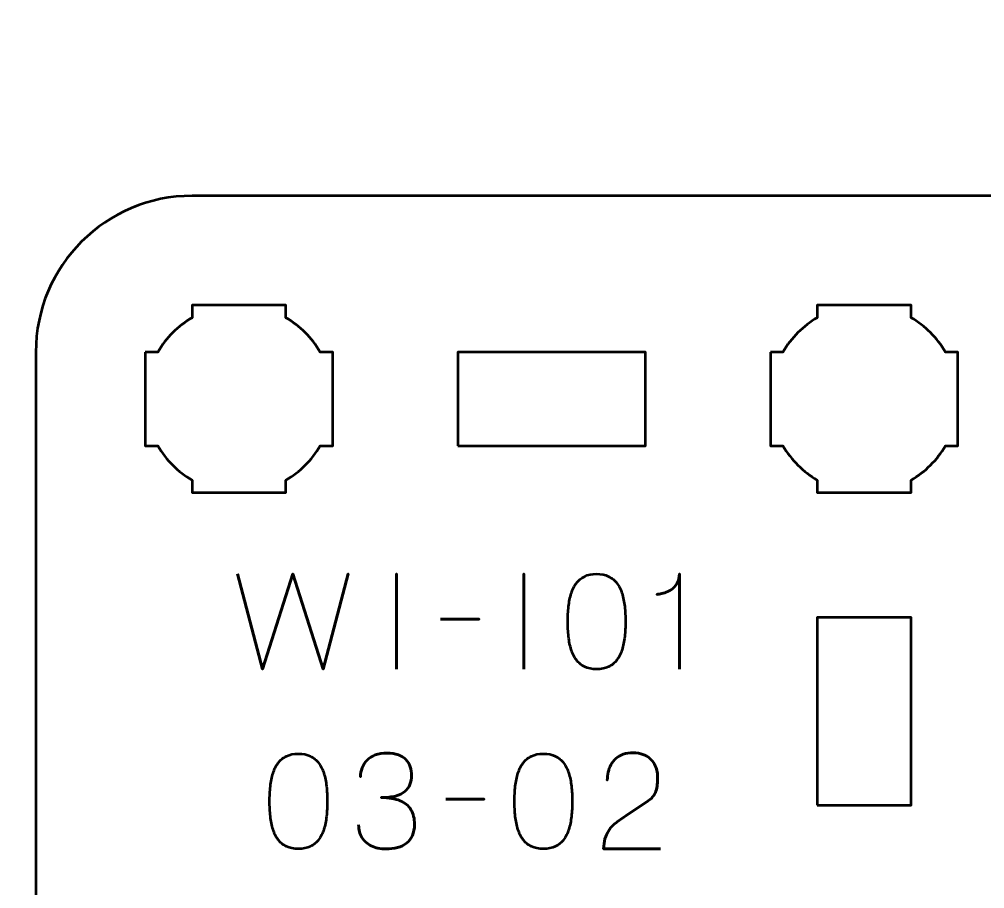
# Model space of a CAD drawing. Header units: centimetres. Extents: x -21 to 0, y -29.7 to 0.
# Drawn here: x -8.303 to -5.214, y -26.918 to -24.135 of the extents above; entities that cross this region are included whole.
import ezdxf

# ---------------------------------------------------------------- set-up
doc = ezdxf.new("R2010")
doc.units = ezdxf.units.CM
doc.header["$MEASUREMENT"] = 0
doc.layers.add('Layer 1', color=7, linetype='Continuous')

msp = doc.modelspace()

# ---------------------------------------------------------------- linework, layer by layer
at = {"layer": 'Layer 1', "lineweight": 53}
for points in [[(-6.89997, -25.5), (-6.29997, -25.5), (-6.29997, -25.2), (-6.89997, -25.2), (-6.89997, -25.5)], [(-5.74997, -26.65), (-5.44997, -26.65), (-5.44997, -26.05), (-5.74997, -26.05), (-5.74997, -26.65)]]:
    msp.add_lwpolyline(points, close=True, dxfattribs=at)
at = {"layer": 'Layer 1', "color": 1, "lineweight": 53}
msp.add_open_spline([(-21.00003, -29.19995), (-21.00003, -29.19995), (-21.00003, -10.09992), (-21.00003, -10.09992), (-21.00003, -10.09992), (-21.00003, -10.01709), (-20.93286, -9.94992), (-20.85003, -9.94992), (-20.85003, -9.94992), (-20.7672, -9.94992), (-20.70003, -9.88275), (-20.70003, -9.79992), (-20.70003, -9.79992), (-20.70003, -9.71709), (-20.7672, -9.64992), (-20.85003, -9.64992), (-20.85003, -9.64992), (-20.93286, -9.64992), (-21.00003, -9.58275), (-21.00003, -9.49992), (-21.00003, -9.49992), (-21.00003, -9.41709), (-20.93286, -9.34992), (-20.85003, -9.34992), (-20.85003, -9.34992), (-20.7672, -9.34992), (-20.70003, -9.28275), (-20.70003, -9.19992), (-20.70003, -9.19992), (-20.70003, -9.11709), (-20.7672, -9.04992), (-20.85003, -9.04992), (-20.85003, -9.04992), (-20.93286, -9.04992), (-21.00003, -8.98275), (-21.00003, -8.89992), (-21.00003, -8.89992), (-21.00003, -8.81709), (-20.93286, -8.74992), (-20.85003, -8.74992), (-20.85003, -8.74992), (-20.7672, -8.74992), (-20.70003, -8.68275), (-20.70003, -8.59992), (-20.70003, -8.59992), (-20.70003, -8.51709), (-20.7672, -8.44992), (-20.85003, -8.44992), (-20.85003, -8.44992), (-20.93286, -8.44992), (-21.00003, -8.38275), (-21.00003, -8.29992), (-21.00003, -8.29992), (-21.00003, -8.21709), (-20.93286, -8.14992), (-20.85003, -8.14992), (-20.85003, -8.14992), (-20.7672, -8.14992), (-20.70003, -8.08275), (-20.70003, -7.99992), (-20.70003, -7.99992), (-20.70003, -7.91709), (-20.7672, -7.84992), (-20.85003, -7.84992), (-20.85003, -7.84992), (-20.93286, -7.84992), (-21.00003, -7.78275), (-21.00003, -7.69992), (-21.00003, -7.69992), (-21.00003, -7.61709), (-20.93286, -7.54992), (-20.85003, -7.54992), (-20.85003, -7.54992), (-20.7672, -7.54992), (-20.70003, -7.48275), (-20.70003, -7.39992), (-20.70003, -7.39992), (-20.70003, -7.31709), (-20.7672, -7.24992), (-20.85003, -7.24992), (-20.85003, -7.24992), (-20.93286, -7.24992), (-21.00003, -7.18275), (-21.00003, -7.09992), (-21.00003, -7.09992), (-21.00003, -7.01709), (-20.93286, -6.94992), (-20.85003, -6.94992), (-20.85003, -6.94992), (-20.7672, -6.94992), (-20.70003, -6.88275), (-20.70003, -6.79992), (-20.70003, -6.79992), (-20.70003, -6.71709), (-20.7672, -6.64992), (-20.85003, -6.64992), (-20.85003, -6.64992), (-20.93286, -6.64992), (-21.00003, -6.58275), (-21.00003, -6.49992), (-21.00003, -6.49992), (-21.00003, -6.41709), (-20.93286, -6.34992), (-20.85003, -6.34992), (-20.85003, -6.34992), (-20.7672, -6.34992), (-20.70003, -6.28275), (-20.70003, -6.19992), (-20.70003, -6.19992), (-20.70003, -6.11709), (-20.7672, -6.04992), (-20.85003, -6.04992), (-20.85003, -6.04992), (-20.93286, -6.04992), (-21.00003, -5.98275), (-21.00003, -5.89992), (-21.00003, -5.89992), (-21.00003, -5.81709), (-20.93286, -5.74992), (-20.85003, -5.74992), (-20.85003, -5.74992), (-20.7672, -5.74992), (-20.70003, -5.68275), (-20.70003, -5.59992), (-20.70003, -5.59992), (-20.70003, -5.51709), (-20.7672, -5.44992), (-20.85003, -5.44992), (-20.85003, -5.44992), (-20.93286, -5.44992), (-21.00003, -5.38275), (-21.00003, -5.29992), (-21.00003, -5.29992), (-21.00003, -5.21709), (-20.93286, -5.14992), (-20.85003, -5.14992), (-20.85003, -5.14992), (-20.7672, -5.14992), (-20.70003, -5.08275), (-20.70003, -4.99992), (-20.70003, -4.99992), (-20.70003, -4.91709), (-20.7672, -4.84992), (-20.85003, -4.84992), (-20.85003, -4.84992), (-20.93286, -4.84992), (-21.00003, -4.78275), (-21.00003, -4.69992), (-21.00003, -4.69992), (-21.00003, -4.61709), (-20.93286, -4.54992), (-20.85003, -4.54992), (-20.85003, -4.54992), (-20.7672, -4.54992), (-20.70003, -4.48275), (-20.70003, -4.39992), (-20.70003, -4.39992), (-20.70003, -4.31709), (-20.7672, -4.24992), (-20.85003, -4.24992), (-20.85003, -4.24992), (-20.93286, -4.24992), (-21.00003, -4.18275), (-21.00003, -4.09992), (-21.00003, -4.09992), (-21.00003, -4.01709), (-20.93286, -3.94992), (-20.85003, -3.94992), (-20.85003, -3.94992), (-20.7672, -3.94992), (-20.70003, -3.88275), (-20.70003, -3.79992), (-20.70003, -3.79992), (-20.70003, -3.71709), (-20.7672, -3.64992), (-20.85003, -3.64992), (-20.85003, -3.64992), (-20.93286, -3.64992), (-21.00003, -3.58275), (-21.00003, -3.49992), (-21.00003, -3.49992), (-21.00003, -3.41709), (-20.93286, -3.34992), (-20.85003, -3.34992), (-20.85003, -3.34992), (-20.7672, -3.34992), (-20.70003, -3.28275), (-20.70003, -3.19992), (-20.70003, -3.19992), (-20.70003, -3.11709), (-20.7672, -3.04992), (-20.85003, -3.04992), (-20.85003, -3.04992), (-20.93286, -3.04992), (-21.00003, -2.98275), (-21.00003, -2.89992), (-21.00003, -2.89992), (-21.00003, -2.81709), (-20.93286, -2.74992), (-20.85003, -2.74992), (-20.85003, -2.74992), (-20.7672, -2.74992), (-20.70003, -2.68275), (-20.70003, -2.59992), (-20.70003, -2.59992), (-20.70003, -2.51709), (-20.7672, -2.44992), (-20.85003, -2.44992), (-20.85003, -2.44992), (-20.93286, -2.44992), (-21.00003, -2.38275), (-21.00003, -2.29992), (-21.00003, -2.29992), (-21.00003, -2.21709), (-20.93286, -2.14992), (-20.85003, -2.14992), (-20.85003, -2.14992), (-20.7672, -2.14992), (-20.70003, -2.08275), (-20.70003, -1.99992), (-20.70003, -1.99992), (-20.70003, -1.91709), (-20.7672, -1.84992), (-20.85003, -1.84992), (-20.85003, -1.84992), (-20.93286, -1.84992), (-21.00003, -1.78275), (-21.00003, -1.69992), (-21.00003, -1.69992), (-21.00003, -1.61709), (-20.93286, -1.54992), (-20.85003, -1.54992), (-20.85003, -1.54992), (-20.7672, -1.54992), (-20.70003, -1.48275), (-20.70003, -1.39992), (-20.70003, -1.39992), (-20.70003, -1.31709), (-20.7672, -1.24992), (-20.85003, -1.24992), (-20.85003, -1.24992), (-20.93286, -1.24992), (-21.00003, -1.18275), (-21.00003, -1.09992), (-21.00003, -1.09992), (-21.00003, -1.09992), (-21.00003, -0.49992), (-21.00003, -0.49992), (-21.00003, -0.49992), (-21.00003, -0.22295), (-20.77694, 0.00004), (-20.49994, 0.00004), (-20.49994, 0.00004), (-20.49994, 0.00004), (-0.50008, 0.00004), (-0.50008, 0.00004), (-0.50008, 0.00004), (-0.22294, 0.00004), (0.00002, -0.22295), (0.00002, -0.49992), (0.00002, -0.49992), (0.00002, -0.49992), (0.00002, -29.19995), (0.00002, -29.19995), (0.00002, -29.19995), (0.00002, -29.47695), (-0.22294, -29.70004), (-0.50008, -29.70004), (-0.50008, -29.70004), (-0.50008, -29.70004), (-20.49994, -29.70004), (-20.49994, -29.70004), (-20.49994, -29.70004), (-20.77694, -29.70004), (-21.00003, -29.47695), (-21.00003, -29.19995)], degree=3, knots=[0, 0, 0, 0, 0.0144928, 0.0144928, 0.0144928, 0.0144928, 0.0289855, 0.0289855, 0.0289855, 0.0289855, 0.0434783, 0.0434783, 0.0434783, 0.0434783, 0.057971, 0.057971, 0.057971, 0.057971, 0.0724638, 0.0724638, 0.0724638, 0.0724638, 0.0869565, 0.0869565, 0.0869565, 0.0869565, 0.1014493, 0.1014493, 0.1014493, 0.1014493, 0.115942, 0.115942, 0.115942, 0.115942, 0.1304348, 0.1304348, 0.1304348, 0.1304348, 0.1449275, 0.1449275, 0.1449275, 0.1449275, 0.1594203, 0.1594203, 0.1594203, 0.1594203, 0.173913, 0.173913, 0.173913, 0.173913, 0.1884058, 0.1884058, 0.1884058, 0.1884058, 0.2028986, 0.2028986, 0.2028986, 0.2028986, 0.2173913, 0.2173913, 0.2173913, 0.2173913, 0.2318841, 0.2318841, 0.2318841, 0.2318841, 0.2463768, 0.2463768, 0.2463768, 0.2463768, 0.2608696, 0.2608696, 0.2608696, 0.2608696, 0.2753623, 0.2753623, 0.2753623, 0.2753623, 0.2898551, 0.2898551, 0.2898551, 0.2898551, 0.3043478, 0.3043478, 0.3043478, 0.3043478, 0.3188406, 0.3188406, 0.3188406, 0.3188406, 0.3333333, 0.3333333, 0.3333333, 0.3333333, 0.3478261, 0.3478261, 0.3478261, 0.3478261, 0.3623188, 0.3623188, 0.3623188, 0.3623188, 0.3768116, 0.3768116, 0.3768116, 0.3768116, 0.3913043, 0.3913043, 0.3913043, 0.3913043, 0.4057971, 0.4057971, 0.4057971, 0.4057971, 0.4202899, 0.4202899, 0.4202899, 0.4202899, 0.4347826, 0.4347826, 0.4347826, 0.4347826, 0.4492754, 0.4492754, 0.4492754, 0.4492754, 0.4637681, 0.4637681, 0.4637681, 0.4637681, 0.4782609, 0.4782609, 0.4782609, 0.4782609, 0.4927536, 0.4927536, 0.4927536, 0.4927536, 0.5072464, 0.5072464, 0.5072464, 0.5072464, 0.5217391, 0.5217391, 0.5217391, 0.5217391, 0.5362319, 0.5362319, 0.5362319, 0.5362319, 0.5507246, 0.5507246, 0.5507246, 0.5507246, 0.5652174, 0.5652174, 0.5652174, 0.5652174, 0.5797101, 0.5797101, 0.5797101, 0.5797101, 0.5942029, 0.5942029, 0.5942029, 0.5942029, 0.6086957, 0.6086957, 0.6086957, 0.6086957, 0.6231884, 0.6231884, 0.6231884, 0.6231884, 0.6376812, 0.6376812, 0.6376812, 0.6376812, 0.6521739, 0.6521739, 0.6521739, 0.6521739, 0.6666667, 0.6666667, 0.6666667, 0.6666667, 0.6811594, 0.6811594, 0.6811594, 0.6811594, 0.6956522, 0.6956522, 0.6956522, 0.6956522, 0.7101449, 0.7101449, 0.7101449, 0.7101449, 0.7246377, 0.7246377, 0.7246377, 0.7246377, 0.7391304, 0.7391304, 0.7391304, 0.7391304, 0.7536232, 0.7536232, 0.7536232, 0.7536232, 0.7681159, 0.7681159, 0.7681159, 0.7681159, 0.7826087, 0.7826087, 0.7826087, 0.7826087, 0.7971014, 0.7971014, 0.7971014, 0.7971014, 0.8115942, 0.8115942, 0.8115942, 0.8115942, 0.826087, 0.826087, 0.826087, 0.826087, 0.8405797, 0.8405797, 0.8405797, 0.8405797, 0.8550725, 0.8550725, 0.8550725, 0.8550725, 0.8695652, 0.8695652, 0.8695652, 0.8695652, 0.884058, 0.884058, 0.884058, 0.884058, 0.8985507, 0.8985507, 0.8985507, 0.8985507, 0.9130435, 0.9130435, 0.9130435, 0.9130435, 0.9275362, 0.9275362, 0.9275362, 0.9275362, 0.942029, 0.942029, 0.942029, 0.942029, 0.9565217, 0.9565217, 0.9565217, 0.9565217, 0.9710145, 0.9710145, 0.9710145, 0.9710145, 0.9855072, 0.9855072, 0.9855072, 0.9855072, 1, 1, 1, 1], dxfattribs=at)
at = {"layer": 'Layer 1', "color": 3, "lineweight": 53}
msp.add_open_spline([(-8.24997, -27.5), (-8.24997, -27.5), (-8.24997, -25.2), (-8.24997, -25.2), (-8.24997, -25.2), (-8.24997, -24.92391), (-8.02606, -24.7), (-7.74997, -24.7), (-7.74997, -24.7), (-7.74997, -24.7), (-3.44997, -24.7), (-3.44997, -24.7), (-3.44997, -24.7), (-3.17388, -24.7), (-2.94997, -24.92391), (-2.94997, -25.2), (-2.94997, -25.2), (-2.94997, -25.2), (-2.94997, -27.5), (-2.94997, -27.5), (-2.94997, -27.5), (-2.94997, -27.77609), (-3.17388, -28), (-3.44997, -28), (-3.44997, -28), (-3.44997, -28), (-7.74997, -28), (-7.74997, -28), (-7.74997, -28), (-8.02606, -28), (-8.24997, -27.77609), (-8.24997, -27.5)], degree=3, knots=[0, 0, 0, 0, 0.125, 0.125, 0.125, 0.125, 0.25, 0.25, 0.25, 0.25, 0.375, 0.375, 0.375, 0.375, 0.5, 0.5, 0.5, 0.5, 0.625, 0.625, 0.625, 0.625, 0.75, 0.75, 0.75, 0.75, 0.875, 0.875, 0.875, 0.875, 1, 1, 1, 1], dxfattribs=at)
at = {"layer": 'Layer 1', "lineweight": 53}
for points in [[(-7.89997, -25.2), (-7.89997, -25.2), (-7.85982, -25.2), (-7.85982, -25.2), (-7.85982, -25.2), (-7.83347, -25.15447), (-7.7955, -25.1165), (-7.74997, -25.09015), (-7.74997, -25.09015), (-7.74997, -25.09015), (-7.74997, -25.05), (-7.74997, -25.05), (-7.74997, -25.05), (-7.74997, -25.05), (-7.59997, -25.05), (-7.59997, -25.05), (-7.59997, -25.05), (-7.59997, -25.05), (-7.44997, -25.05), (-7.44997, -25.05), (-7.44997, -25.05), (-7.44997, -25.05), (-7.44997, -25.09015), (-7.44997, -25.09015), (-7.44997, -25.09015), (-7.40444, -25.1165), (-7.36647, -25.15447), (-7.34012, -25.2), (-7.34012, -25.2), (-7.34012, -25.2), (-7.29997, -25.2), (-7.29997, -25.2), (-7.29997, -25.2), (-7.29997, -25.2), (-7.29997, -25.35), (-7.29997, -25.35), (-7.29997, -25.35), (-7.29997, -25.35), (-7.29997, -25.5), (-7.29997, -25.5), (-7.29997, -25.5), (-7.29997, -25.5), (-7.34012, -25.5), (-7.34012, -25.5), (-7.34012, -25.5), (-7.36647, -25.54553), (-7.40444, -25.5835), (-7.44997, -25.60985), (-7.44997, -25.60985), (-7.44997, -25.60985), (-7.44997, -25.65), (-7.44997, -25.65), (-7.44997, -25.65), (-7.44997, -25.65), (-7.59997, -25.65), (-7.59997, -25.65), (-7.59997, -25.65), (-7.59997, -25.65), (-7.74997, -25.65), (-7.74997, -25.65), (-7.74997, -25.65), (-7.74997, -25.65), (-7.74997, -25.60985), (-7.74997, -25.60985), (-7.74997, -25.60985), (-7.7955, -25.5835), (-7.83347, -25.54553), (-7.85982, -25.5), (-7.85982, -25.5), (-7.85982, -25.5), (-7.89997, -25.5), (-7.89997, -25.5), (-7.89997, -25.5), (-7.89997, -25.5), (-7.89997, -25.35), (-7.89997, -25.35), (-7.89997, -25.35), (-7.89997, -25.35), (-7.89997, -25.2), (-7.89997, -25.2)], [(-5.89997, -25.2), (-5.89997, -25.2), (-5.85982, -25.2), (-5.85982, -25.2), (-5.85982, -25.2), (-5.83347, -25.15447), (-5.7955, -25.1165), (-5.74997, -25.09015), (-5.74997, -25.09015), (-5.74997, -25.09015), (-5.74997, -25.05), (-5.74997, -25.05), (-5.74997, -25.05), (-5.74997, -25.05), (-5.59997, -25.05), (-5.59997, -25.05), (-5.59997, -25.05), (-5.59997, -25.05), (-5.44997, -25.05), (-5.44997, -25.05), (-5.44997, -25.05), (-5.44997, -25.05), (-5.44997, -25.09015), (-5.44997, -25.09015), (-5.44997, -25.09015), (-5.40444, -25.1165), (-5.36647, -25.15447), (-5.34012, -25.2), (-5.34012, -25.2), (-5.34012, -25.2), (-5.29997, -25.2), (-5.29997, -25.2), (-5.29997, -25.2), (-5.29997, -25.2), (-5.29997, -25.35), (-5.29997, -25.35), (-5.29997, -25.35), (-5.29997, -25.35), (-5.29997, -25.5), (-5.29997, -25.5), (-5.29997, -25.5), (-5.29997, -25.5), (-5.34012, -25.5), (-5.34012, -25.5), (-5.34012, -25.5), (-5.36647, -25.54553), (-5.40444, -25.5835), (-5.44997, -25.60985), (-5.44997, -25.60985), (-5.44997, -25.60985), (-5.44997, -25.65), (-5.44997, -25.65), (-5.44997, -25.65), (-5.44997, -25.65), (-5.59997, -25.65), (-5.59997, -25.65), (-5.59997, -25.65), (-5.59997, -25.65), (-5.74997, -25.65), (-5.74997, -25.65), (-5.74997, -25.65), (-5.74997, -25.65), (-5.74997, -25.60985), (-5.74997, -25.60985), (-5.74997, -25.60985), (-5.7955, -25.5835), (-5.83347, -25.54553), (-5.85982, -25.5), (-5.85982, -25.5), (-5.85982, -25.5), (-5.89997, -25.5), (-5.89997, -25.5), (-5.89997, -25.5), (-5.89997, -25.5), (-5.89997, -25.35), (-5.89997, -25.35), (-5.89997, -25.35), (-5.89997, -25.35), (-5.89997, -25.2), (-5.89997, -25.2)]]:
    msp.add_open_spline(points, degree=3, knots=[0, 0, 0, 0, 0.05, 0.05, 0.05, 0.05, 0.1, 0.1, 0.1, 0.1, 0.15, 0.15, 0.15, 0.15, 0.2, 0.2, 0.2, 0.2, 0.25, 0.25, 0.25, 0.25, 0.3, 0.3, 0.3, 0.3, 0.35, 0.35, 0.35, 0.35, 0.4, 0.4, 0.4, 0.4, 0.45, 0.45, 0.45, 0.45, 0.5, 0.5, 0.5, 0.5, 0.55, 0.55, 0.55, 0.55, 0.6, 0.6, 0.6, 0.6, 0.65, 0.65, 0.65, 0.65, 0.7, 0.7, 0.7, 0.7, 0.75, 0.75, 0.75, 0.75, 0.8, 0.8, 0.8, 0.8, 0.85, 0.85, 0.85, 0.85, 0.9, 0.9, 0.9, 0.9, 0.95, 0.95, 0.95, 0.95, 1, 1, 1, 1], dxfattribs=at)
at = {"layer": 'Layer 1', "color": 5, "lineweight": 53}
for points, knots in [([(-7.60524, -25.90972), (-7.60524, -25.90972), (-7.52481, -26.21494), (-7.52481, -26.21494), (-7.52481, -26.21494), (-7.52481, -26.21494), (-7.42787, -25.90972), (-7.42787, -25.90972), (-7.42787, -25.90972), (-7.42787, -25.90972), (-7.33092, -26.21494), (-7.33092, -26.21494), (-7.33092, -26.21494), (-7.33092, -26.21494), (-7.25049, -25.90972), (-7.25049, -25.90972), (-7.25049, -25.90972), (-7.25049, -25.90972), (-7.33092, -26.21494), (-7.33092, -26.21494), (-7.33092, -26.21494), (-7.33092, -26.21494), (-7.42787, -25.90972), (-7.42787, -25.90972), (-7.42787, -25.90972), (-7.42787, -25.90972), (-7.52481, -26.21494), (-7.52481, -26.21494), (-7.52481, -26.21494), (-7.52481, -26.21494), (-7.60524, -25.90972), (-7.60524, -25.90972)], [0, 0, 0, 0, 0.125, 0.125, 0.125, 0.125, 0.25, 0.25, 0.25, 0.25, 0.375, 0.375, 0.375, 0.375, 0.5, 0.5, 0.5, 0.5, 0.625, 0.625, 0.625, 0.625, 0.75, 0.75, 0.75, 0.75, 0.875, 0.875, 0.875, 0.875, 1, 1, 1, 1]), ([(-7.09597, -26.21494), (-7.09597, -26.21494), (-7.09597, -25.90972), (-7.09597, -25.90972), (-7.09597, -25.90972), (-7.09597, -25.90972), (-7.09597, -26.21494), (-7.09597, -26.21494)], [0, 0, 0, 0, 0.5, 0.5, 0.5, 0.5, 1, 1, 1, 1]), ([(-6.68915, -26.21494), (-6.68915, -26.21494), (-6.68915, -25.90972), (-6.68915, -25.90972), (-6.68915, -25.90972), (-6.68915, -25.90972), (-6.68915, -26.21494), (-6.68915, -26.21494)], [0, 0, 0, 0, 0.5, 0.5, 0.5, 0.5, 1, 1, 1, 1]), ([(-6.45589, -26.21494), (-6.44108, -26.21487), (-6.42831, -26.21226), (-6.41765, -26.20718), (-6.41765, -26.20718), (-6.40707, -26.2021), (-6.39825, -26.19483), (-6.3912, -26.18559), (-6.3912, -26.18559), (-6.38421, -26.17628), (-6.37871, -26.16527), (-6.37462, -26.15257), (-6.37462, -26.15257), (-6.37059, -26.13987), (-6.3677, -26.12597), (-6.36608, -26.11073), (-6.36608, -26.11073), (-6.36438, -26.09549), (-6.36354, -26.07947), (-6.36361, -26.06254), (-6.36361, -26.06254), (-6.36354, -26.04568), (-6.36438, -26.02966), (-6.36608, -26.01449), (-6.36608, -26.01449), (-6.3677, -25.99932), (-6.37059, -25.98535), (-6.37462, -25.97265), (-6.37462, -25.97265), (-6.37871, -25.96002), (-6.38421, -25.94902), (-6.3912, -25.93963), (-6.3912, -25.93963), (-6.39825, -25.93032), (-6.40707, -25.92305), (-6.41765, -25.91797), (-6.41765, -25.91797), (-6.42831, -25.91282), (-6.44108, -25.91021), (-6.45589, -25.91014), (-6.45589, -25.91014), (-6.47071, -25.91021), (-6.48348, -25.91282), (-6.49414, -25.91797), (-6.49414, -25.91797), (-6.50472, -25.92305), (-6.51354, -25.93032), (-6.52059, -25.93963), (-6.52059, -25.93963), (-6.52758, -25.94902), (-6.53308, -25.96002), (-6.53717, -25.97265), (-6.53717, -25.97265), (-6.5412, -25.98535), (-6.54409, -25.99932), (-6.54571, -26.01449), (-6.54571, -26.01449), (-6.5474, -26.02966), (-6.54825, -26.04568), (-6.54818, -26.06254), (-6.54818, -26.06254), (-6.54825, -26.07947), (-6.5474, -26.09549), (-6.54571, -26.11073), (-6.54571, -26.11073), (-6.54409, -26.12597), (-6.5412, -26.13987), (-6.53717, -26.15257), (-6.53717, -26.15257), (-6.53308, -26.16527), (-6.52758, -26.17628), (-6.52059, -26.18559), (-6.52059, -26.18559), (-6.51354, -26.19483), (-6.50472, -26.2021), (-6.49414, -26.20718), (-6.49414, -26.20718), (-6.48348, -26.21226), (-6.47071, -26.21487), (-6.45589, -26.21494)], [0, 0, 0, 0, 0.05, 0.05, 0.05, 0.05, 0.1, 0.1, 0.1, 0.1, 0.15, 0.15, 0.15, 0.15, 0.2, 0.2, 0.2, 0.2, 0.25, 0.25, 0.25, 0.25, 0.3, 0.3, 0.3, 0.3, 0.35, 0.35, 0.35, 0.35, 0.4, 0.4, 0.4, 0.4, 0.45, 0.45, 0.45, 0.45, 0.5, 0.5, 0.5, 0.5, 0.55, 0.55, 0.55, 0.55, 0.6, 0.6, 0.6, 0.6, 0.65, 0.65, 0.65, 0.65, 0.7, 0.7, 0.7, 0.7, 0.75, 0.75, 0.75, 0.75, 0.8, 0.8, 0.8, 0.8, 0.85, 0.85, 0.85, 0.85, 0.9, 0.9, 0.9, 0.9, 0.95, 0.95, 0.95, 0.95, 1, 1, 1, 1]), ([(-6.45589, -26.21494), (-6.44108, -26.21487), (-6.42831, -26.21226), (-6.41765, -26.20718), (-6.41765, -26.20718), (-6.40707, -26.2021), (-6.39825, -26.19483), (-6.3912, -26.18559), (-6.3912, -26.18559), (-6.38421, -26.17628), (-6.37871, -26.16527), (-6.37462, -26.15257), (-6.37462, -26.15257), (-6.37059, -26.13987), (-6.3677, -26.12597), (-6.36608, -26.11073), (-6.36608, -26.11073), (-6.36438, -26.09549), (-6.36354, -26.07947), (-6.36361, -26.06254), (-6.36361, -26.06254), (-6.36354, -26.04568), (-6.36438, -26.02966), (-6.36608, -26.01449), (-6.36608, -26.01449), (-6.3677, -25.99932), (-6.37059, -25.98535), (-6.37462, -25.97265), (-6.37462, -25.97265), (-6.37871, -25.96002), (-6.38421, -25.94902), (-6.3912, -25.93963), (-6.3912, -25.93963), (-6.39825, -25.93032), (-6.40707, -25.92305), (-6.41765, -25.91797), (-6.41765, -25.91797), (-6.42831, -25.91282), (-6.44108, -25.91021), (-6.45589, -25.91014), (-6.45589, -25.91014), (-6.47071, -25.91021), (-6.48348, -25.91282), (-6.49414, -25.91797), (-6.49414, -25.91797), (-6.50472, -25.92305), (-6.51354, -25.93032), (-6.52059, -25.93963), (-6.52059, -25.93963), (-6.52758, -25.94902), (-6.53308, -25.96002), (-6.53717, -25.97265), (-6.53717, -25.97265), (-6.5412, -25.98535), (-6.54409, -25.99932), (-6.54571, -26.01449), (-6.54571, -26.01449), (-6.5474, -26.02966), (-6.54825, -26.04568), (-6.54818, -26.06254), (-6.54818, -26.06254), (-6.54825, -26.07947), (-6.5474, -26.09549), (-6.54571, -26.11073), (-6.54571, -26.11073), (-6.54409, -26.12597), (-6.5412, -26.13987), (-6.53717, -26.15257), (-6.53717, -26.15257), (-6.53308, -26.16527), (-6.52758, -26.17628), (-6.52059, -26.18559), (-6.52059, -26.18559), (-6.51354, -26.19483), (-6.50472, -26.2021), (-6.49414, -26.20718), (-6.49414, -26.20718), (-6.48348, -26.21226), (-6.47071, -26.21487), (-6.45589, -26.21494)], [0, 0, 0, 0, 0.05, 0.05, 0.05, 0.05, 0.1, 0.1, 0.1, 0.1, 0.15, 0.15, 0.15, 0.15, 0.2, 0.2, 0.2, 0.2, 0.25, 0.25, 0.25, 0.25, 0.3, 0.3, 0.3, 0.3, 0.35, 0.35, 0.35, 0.35, 0.4, 0.4, 0.4, 0.4, 0.45, 0.45, 0.45, 0.45, 0.5, 0.5, 0.5, 0.5, 0.55, 0.55, 0.55, 0.55, 0.6, 0.6, 0.6, 0.6, 0.65, 0.65, 0.65, 0.65, 0.7, 0.7, 0.7, 0.7, 0.75, 0.75, 0.75, 0.75, 0.8, 0.8, 0.8, 0.8, 0.85, 0.85, 0.85, 0.85, 0.9, 0.9, 0.9, 0.9, 0.95, 0.95, 0.95, 0.95, 1, 1, 1, 1]), ([(-6.19131, -26.21494), (-6.19131, -26.21494), (-6.19131, -25.90972), (-6.19131, -25.90972), (-6.19131, -25.90972), (-6.19138, -25.92009), (-6.19322, -25.92898), (-6.19675, -25.93639), (-6.19675, -25.93639), (-6.2002, -25.94387), (-6.20479, -25.95001), (-6.21043, -25.95494), (-6.21043, -25.95494), (-6.21608, -25.95988), (-6.22215, -25.96383), (-6.22864, -25.9668), (-6.22864, -25.9668), (-6.23513, -25.96969), (-6.24141, -25.97188), (-6.24748, -25.97322), (-6.24748, -25.97322), (-6.25361, -25.97463), (-6.25884, -25.97548), (-6.26328, -25.97576), (-6.26328, -25.97576), (-6.25884, -25.97548), (-6.25361, -25.97463), (-6.24748, -25.97322), (-6.24748, -25.97322), (-6.24141, -25.97188), (-6.23513, -25.96969), (-6.22864, -25.9668), (-6.22864, -25.9668), (-6.22215, -25.96383), (-6.21608, -25.95988), (-6.21043, -25.95494), (-6.21043, -25.95494), (-6.20479, -25.95001), (-6.2002, -25.94387), (-6.19675, -25.93639), (-6.19675, -25.93639), (-6.19322, -25.92898), (-6.19138, -25.92009), (-6.19131, -25.90972), (-6.19131, -25.90972), (-6.19131, -25.90972), (-6.19131, -26.21494), (-6.19131, -26.21494)], [0, 0, 0, 0, 0.0833333, 0.0833333, 0.0833333, 0.0833333, 0.1666667, 0.1666667, 0.1666667, 0.1666667, 0.25, 0.25, 0.25, 0.25, 0.3333333, 0.3333333, 0.3333333, 0.3333333, 0.4166667, 0.4166667, 0.4166667, 0.4166667, 0.5, 0.5, 0.5, 0.5, 0.5833333, 0.5833333, 0.5833333, 0.5833333, 0.6666667, 0.6666667, 0.6666667, 0.6666667, 0.75, 0.75, 0.75, 0.75, 0.8333333, 0.8333333, 0.8333333, 0.8333333, 0.9166667, 0.9166667, 0.9166667, 0.9166667, 1, 1, 1, 1]), ([(-6.955, -26.05534), (-6.955, -26.05534), (-6.83181, -26.05534), (-6.83181, -26.05534), (-6.83181, -26.05534), (-6.83181, -26.05534), (-6.955, -26.05534), (-6.955, -26.05534)], [0, 0, 0, 0, 0.5, 0.5, 0.5, 0.5, 1, 1, 1, 1]), ([(-7.40987, -26.79025), (-7.39506, -26.79018), (-7.38229, -26.78757), (-7.37163, -26.78249), (-7.37163, -26.78249), (-7.36105, -26.77741), (-7.35223, -26.77014), (-7.34518, -26.7609), (-7.34518, -26.7609), (-7.33819, -26.75159), (-7.33269, -26.74058), (-7.3286, -26.72788), (-7.3286, -26.72788), (-7.32457, -26.71518), (-7.32168, -26.70128), (-7.32006, -26.68604), (-7.32006, -26.68604), (-7.31836, -26.6708), (-7.31752, -26.65478), (-7.31759, -26.63785), (-7.31759, -26.63785), (-7.31752, -26.62099), (-7.31836, -26.60497), (-7.32006, -26.5898), (-7.32006, -26.5898), (-7.32168, -26.57463), (-7.32457, -26.56066), (-7.3286, -26.54796), (-7.3286, -26.54796), (-7.33269, -26.53533), (-7.33819, -26.52433), (-7.34518, -26.51494), (-7.34518, -26.51494), (-7.35223, -26.50563), (-7.36105, -26.49836), (-7.37163, -26.49328), (-7.37163, -26.49328), (-7.38229, -26.48813), (-7.39506, -26.48552), (-7.40987, -26.48545), (-7.40987, -26.48545), (-7.42469, -26.48552), (-7.43746, -26.48813), (-7.44812, -26.49328), (-7.44812, -26.49328), (-7.4587, -26.49836), (-7.46752, -26.50563), (-7.47457, -26.51494), (-7.47457, -26.51494), (-7.48156, -26.52433), (-7.48706, -26.53533), (-7.49115, -26.54796), (-7.49115, -26.54796), (-7.49518, -26.56066), (-7.49807, -26.57463), (-7.49969, -26.5898), (-7.49969, -26.5898), (-7.50138, -26.60497), (-7.50223, -26.62099), (-7.50216, -26.63785), (-7.50216, -26.63785), (-7.50223, -26.65478), (-7.50138, -26.6708), (-7.49969, -26.68604), (-7.49969, -26.68604), (-7.49807, -26.70128), (-7.49518, -26.71518), (-7.49115, -26.72788), (-7.49115, -26.72788), (-7.48706, -26.74058), (-7.48156, -26.75159), (-7.47457, -26.7609), (-7.47457, -26.7609), (-7.46752, -26.77014), (-7.4587, -26.77741), (-7.44812, -26.78249), (-7.44812, -26.78249), (-7.43746, -26.78757), (-7.42469, -26.79018), (-7.40987, -26.79025)], [0, 0, 0, 0, 0.05, 0.05, 0.05, 0.05, 0.1, 0.1, 0.1, 0.1, 0.15, 0.15, 0.15, 0.15, 0.2, 0.2, 0.2, 0.2, 0.25, 0.25, 0.25, 0.25, 0.3, 0.3, 0.3, 0.3, 0.35, 0.35, 0.35, 0.35, 0.4, 0.4, 0.4, 0.4, 0.45, 0.45, 0.45, 0.45, 0.5, 0.5, 0.5, 0.5, 0.55, 0.55, 0.55, 0.55, 0.6, 0.6, 0.6, 0.6, 0.65, 0.65, 0.65, 0.65, 0.7, 0.7, 0.7, 0.7, 0.75, 0.75, 0.75, 0.75, 0.8, 0.8, 0.8, 0.8, 0.85, 0.85, 0.85, 0.85, 0.9, 0.9, 0.9, 0.9, 0.95, 0.95, 0.95, 0.95, 1, 1, 1, 1]), ([(-7.40987, -26.79025), (-7.39506, -26.79018), (-7.38229, -26.78757), (-7.37163, -26.78249), (-7.37163, -26.78249), (-7.36105, -26.77741), (-7.35223, -26.77014), (-7.34518, -26.7609), (-7.34518, -26.7609), (-7.33819, -26.75159), (-7.33269, -26.74058), (-7.3286, -26.72788), (-7.3286, -26.72788), (-7.32457, -26.71518), (-7.32168, -26.70128), (-7.32006, -26.68604), (-7.32006, -26.68604), (-7.31836, -26.6708), (-7.31752, -26.65478), (-7.31759, -26.63785), (-7.31759, -26.63785), (-7.31752, -26.62099), (-7.31836, -26.60497), (-7.32006, -26.5898), (-7.32006, -26.5898), (-7.32168, -26.57463), (-7.32457, -26.56066), (-7.3286, -26.54796), (-7.3286, -26.54796), (-7.33269, -26.53533), (-7.33819, -26.52433), (-7.34518, -26.51494), (-7.34518, -26.51494), (-7.35223, -26.50563), (-7.36105, -26.49836), (-7.37163, -26.49328), (-7.37163, -26.49328), (-7.38229, -26.48813), (-7.39506, -26.48552), (-7.40987, -26.48545), (-7.40987, -26.48545), (-7.42469, -26.48552), (-7.43746, -26.48813), (-7.44812, -26.49328), (-7.44812, -26.49328), (-7.4587, -26.49836), (-7.46752, -26.50563), (-7.47457, -26.51494), (-7.47457, -26.51494), (-7.48156, -26.52433), (-7.48706, -26.53533), (-7.49115, -26.54796), (-7.49115, -26.54796), (-7.49518, -26.56066), (-7.49807, -26.57463), (-7.49969, -26.5898), (-7.49969, -26.5898), (-7.50138, -26.60497), (-7.50223, -26.62099), (-7.50216, -26.63785), (-7.50216, -26.63785), (-7.50223, -26.65478), (-7.50138, -26.6708), (-7.49969, -26.68604), (-7.49969, -26.68604), (-7.49807, -26.70128), (-7.49518, -26.71518), (-7.49115, -26.72788), (-7.49115, -26.72788), (-7.48706, -26.74058), (-7.48156, -26.75159), (-7.47457, -26.7609), (-7.47457, -26.7609), (-7.46752, -26.77014), (-7.4587, -26.77741), (-7.44812, -26.78249), (-7.44812, -26.78249), (-7.43746, -26.78757), (-7.42469, -26.79018), (-7.40987, -26.79025)], [0, 0, 0, 0, 0.05, 0.05, 0.05, 0.05, 0.1, 0.1, 0.1, 0.1, 0.15, 0.15, 0.15, 0.15, 0.2, 0.2, 0.2, 0.2, 0.25, 0.25, 0.25, 0.25, 0.3, 0.3, 0.3, 0.3, 0.35, 0.35, 0.35, 0.35, 0.4, 0.4, 0.4, 0.4, 0.45, 0.45, 0.45, 0.45, 0.5, 0.5, 0.5, 0.5, 0.55, 0.55, 0.55, 0.55, 0.6, 0.6, 0.6, 0.6, 0.65, 0.65, 0.65, 0.65, 0.7, 0.7, 0.7, 0.7, 0.75, 0.75, 0.75, 0.75, 0.8, 0.8, 0.8, 0.8, 0.85, 0.85, 0.85, 0.85, 0.9, 0.9, 0.9, 0.9, 0.95, 0.95, 0.95, 0.95, 1, 1, 1, 1]), ([(-7.21726, -26.71363), (-7.21719, -26.72887), (-7.21366, -26.74213), (-7.20668, -26.75363), (-7.20668, -26.75363), (-7.19969, -26.76506), (-7.18974, -26.77402), (-7.17676, -26.78044), (-7.17676, -26.78044), (-7.16378, -26.78686), (-7.14819, -26.79011), (-7.13005, -26.79025), (-7.13005, -26.79025), (-7.11644, -26.79025), (-7.10409, -26.78884), (-7.09287, -26.78588), (-7.09287, -26.78588), (-7.08172, -26.78291), (-7.07213, -26.77833), (-7.06401, -26.77205), (-7.06401, -26.77205), (-7.0559, -26.76577), (-7.04969, -26.75765), (-7.04525, -26.74778), (-7.04525, -26.74778), (-7.04087, -26.73783), (-7.03869, -26.7259), (-7.03862, -26.71193), (-7.03862, -26.71193), (-7.03854, -26.69331), (-7.04235, -26.67757), (-7.0499, -26.6648), (-7.0499, -26.6648), (-7.05745, -26.65203), (-7.06917, -26.64244), (-7.0849, -26.63588), (-7.0849, -26.63588), (-7.10063, -26.62931), (-7.12081, -26.626), (-7.14529, -26.626), (-7.14529, -26.626), (-7.12702, -26.62607), (-7.11171, -26.62438), (-7.09922, -26.62092), (-7.09922, -26.62092), (-7.0868, -26.61746), (-7.07686, -26.61259), (-7.06938, -26.60624), (-7.06938, -26.60624), (-7.0619, -26.59996), (-7.05647, -26.59248), (-7.05322, -26.58388), (-7.05322, -26.58388), (-7.0499, -26.57534), (-7.04828, -26.56596), (-7.04835, -26.55573), (-7.04835, -26.55573), (-7.04828, -26.54549), (-7.04969, -26.53604), (-7.05251, -26.52729), (-7.05251, -26.52729), (-7.05527, -26.51854), (-7.05978, -26.51085), (-7.06592, -26.50429), (-7.06592, -26.50429), (-7.07206, -26.49773), (-7.08017, -26.49258), (-7.09012, -26.48891), (-7.09012, -26.48891), (-7.10014, -26.48524), (-7.11235, -26.48341), (-7.12667, -26.48334), (-7.12667, -26.48334), (-7.14092, -26.48341), (-7.15341, -26.48552), (-7.16399, -26.48962), (-7.16399, -26.48962), (-7.17465, -26.49371), (-7.18339, -26.49928), (-7.19045, -26.50641), (-7.19045, -26.50641), (-7.19743, -26.51353), (-7.20266, -26.52165), (-7.20611, -26.53082), (-7.20611, -26.53082), (-7.20964, -26.53999), (-7.21133, -26.54973), (-7.21133, -26.55996), (-7.21133, -26.55996), (-7.21133, -26.54973), (-7.20964, -26.53999), (-7.20611, -26.53082), (-7.20611, -26.53082), (-7.20266, -26.52165), (-7.19743, -26.51353), (-7.19045, -26.50641), (-7.19045, -26.50641), (-7.18339, -26.49928), (-7.17465, -26.49371), (-7.16399, -26.48962), (-7.16399, -26.48962), (-7.15341, -26.48552), (-7.14092, -26.48341), (-7.12667, -26.48334), (-7.12667, -26.48334), (-7.11235, -26.48341), (-7.10014, -26.48524), (-7.09012, -26.48891), (-7.09012, -26.48891), (-7.08017, -26.49258), (-7.07206, -26.49773), (-7.06592, -26.50429), (-7.06592, -26.50429), (-7.05978, -26.51085), (-7.05527, -26.51854), (-7.05251, -26.52729), (-7.05251, -26.52729), (-7.04969, -26.53604), (-7.04828, -26.54549), (-7.04835, -26.55573), (-7.04835, -26.55573), (-7.04828, -26.56596), (-7.0499, -26.57534), (-7.05322, -26.58388), (-7.05322, -26.58388), (-7.05647, -26.59248), (-7.0619, -26.59996), (-7.06938, -26.60624), (-7.06938, -26.60624), (-7.07686, -26.61259), (-7.0868, -26.61746), (-7.09922, -26.62092), (-7.09922, -26.62092), (-7.11171, -26.62438), (-7.12702, -26.62607), (-7.14529, -26.626), (-7.14529, -26.626), (-7.12081, -26.626), (-7.10063, -26.62931), (-7.0849, -26.63588), (-7.0849, -26.63588), (-7.06917, -26.64244), (-7.05745, -26.65203), (-7.0499, -26.6648), (-7.0499, -26.6648), (-7.04235, -26.67757), (-7.03854, -26.69331), (-7.03862, -26.71193), (-7.03862, -26.71193), (-7.03869, -26.7259), (-7.04087, -26.73783), (-7.04525, -26.74778), (-7.04525, -26.74778), (-7.04969, -26.75765), (-7.0559, -26.76577), (-7.06401, -26.77205), (-7.06401, -26.77205), (-7.07213, -26.77833), (-7.08172, -26.78291), (-7.09287, -26.78588), (-7.09287, -26.78588), (-7.10409, -26.78884), (-7.11644, -26.79025), (-7.13005, -26.79025), (-7.13005, -26.79025), (-7.14819, -26.79011), (-7.16378, -26.78686), (-7.17676, -26.78044), (-7.17676, -26.78044), (-7.18974, -26.77402), (-7.19969, -26.76506), (-7.20668, -26.75363), (-7.20668, -26.75363), (-7.21366, -26.74213), (-7.21719, -26.72887), (-7.21726, -26.71363)], [0, 0, 0, 0, 0.0227273, 0.0227273, 0.0227273, 0.0227273, 0.0454545, 0.0454545, 0.0454545, 0.0454545, 0.0681818, 0.0681818, 0.0681818, 0.0681818, 0.0909091, 0.0909091, 0.0909091, 0.0909091, 0.1136364, 0.1136364, 0.1136364, 0.1136364, 0.1363636, 0.1363636, 0.1363636, 0.1363636, 0.1590909, 0.1590909, 0.1590909, 0.1590909, 0.1818182, 0.1818182, 0.1818182, 0.1818182, 0.2045455, 0.2045455, 0.2045455, 0.2045455, 0.2272727, 0.2272727, 0.2272727, 0.2272727, 0.25, 0.25, 0.25, 0.25, 0.2727273, 0.2727273, 0.2727273, 0.2727273, 0.2954545, 0.2954545, 0.2954545, 0.2954545, 0.3181818, 0.3181818, 0.3181818, 0.3181818, 0.3409091, 0.3409091, 0.3409091, 0.3409091, 0.3636364, 0.3636364, 0.3636364, 0.3636364, 0.3863636, 0.3863636, 0.3863636, 0.3863636, 0.4090909, 0.4090909, 0.4090909, 0.4090909, 0.4318182, 0.4318182, 0.4318182, 0.4318182, 0.4545455, 0.4545455, 0.4545455, 0.4545455, 0.4772727, 0.4772727, 0.4772727, 0.4772727, 0.5, 0.5, 0.5, 0.5, 0.5227273, 0.5227273, 0.5227273, 0.5227273, 0.5454545, 0.5454545, 0.5454545, 0.5454545, 0.5681818, 0.5681818, 0.5681818, 0.5681818, 0.5909091, 0.5909091, 0.5909091, 0.5909091, 0.6136364, 0.6136364, 0.6136364, 0.6136364, 0.6363636, 0.6363636, 0.6363636, 0.6363636, 0.6590909, 0.6590909, 0.6590909, 0.6590909, 0.6818182, 0.6818182, 0.6818182, 0.6818182, 0.7045455, 0.7045455, 0.7045455, 0.7045455, 0.7272727, 0.7272727, 0.7272727, 0.7272727, 0.75, 0.75, 0.75, 0.75, 0.7727273, 0.7727273, 0.7727273, 0.7727273, 0.7954545, 0.7954545, 0.7954545, 0.7954545, 0.8181818, 0.8181818, 0.8181818, 0.8181818, 0.8409091, 0.8409091, 0.8409091, 0.8409091, 0.8636364, 0.8636364, 0.8636364, 0.8636364, 0.8863636, 0.8863636, 0.8863636, 0.8863636, 0.9090909, 0.9090909, 0.9090909, 0.9090909, 0.9318182, 0.9318182, 0.9318182, 0.9318182, 0.9545455, 0.9545455, 0.9545455, 0.9545455, 0.9772727, 0.9772727, 0.9772727, 0.9772727, 1, 1, 1, 1]), ([(-6.62629, -26.79025), (-6.61148, -26.79018), (-6.59871, -26.78757), (-6.58805, -26.78249), (-6.58805, -26.78249), (-6.57747, -26.77741), (-6.56865, -26.77014), (-6.5616, -26.7609), (-6.5616, -26.7609), (-6.55461, -26.75159), (-6.54911, -26.74058), (-6.54502, -26.72788), (-6.54502, -26.72788), (-6.54099, -26.71518), (-6.5381, -26.70128), (-6.53648, -26.68604), (-6.53648, -26.68604), (-6.53478, -26.6708), (-6.53394, -26.65478), (-6.53401, -26.63785), (-6.53401, -26.63785), (-6.53394, -26.62099), (-6.53478, -26.60497), (-6.53648, -26.5898), (-6.53648, -26.5898), (-6.5381, -26.57463), (-6.54099, -26.56066), (-6.54502, -26.54796), (-6.54502, -26.54796), (-6.54911, -26.53533), (-6.55461, -26.52433), (-6.5616, -26.51494), (-6.5616, -26.51494), (-6.56865, -26.50563), (-6.57747, -26.49836), (-6.58805, -26.49328), (-6.58805, -26.49328), (-6.59871, -26.48813), (-6.61148, -26.48552), (-6.62629, -26.48545), (-6.62629, -26.48545), (-6.64111, -26.48552), (-6.65388, -26.48813), (-6.66454, -26.49328), (-6.66454, -26.49328), (-6.67512, -26.49836), (-6.68394, -26.50563), (-6.69099, -26.51494), (-6.69099, -26.51494), (-6.69798, -26.52433), (-6.70348, -26.53533), (-6.70757, -26.54796), (-6.70757, -26.54796), (-6.7116, -26.56066), (-6.71449, -26.57463), (-6.71611, -26.5898), (-6.71611, -26.5898), (-6.7178, -26.60497), (-6.71865, -26.62099), (-6.71858, -26.63785), (-6.71858, -26.63785), (-6.71865, -26.65478), (-6.7178, -26.6708), (-6.71611, -26.68604), (-6.71611, -26.68604), (-6.71449, -26.70128), (-6.7116, -26.71518), (-6.70757, -26.72788), (-6.70757, -26.72788), (-6.70348, -26.74058), (-6.69798, -26.75159), (-6.69099, -26.7609), (-6.69099, -26.7609), (-6.68394, -26.77014), (-6.67512, -26.77741), (-6.66454, -26.78249), (-6.66454, -26.78249), (-6.65388, -26.78757), (-6.64111, -26.79018), (-6.62629, -26.79025)], [0, 0, 0, 0, 0.05, 0.05, 0.05, 0.05, 0.1, 0.1, 0.1, 0.1, 0.15, 0.15, 0.15, 0.15, 0.2, 0.2, 0.2, 0.2, 0.25, 0.25, 0.25, 0.25, 0.3, 0.3, 0.3, 0.3, 0.35, 0.35, 0.35, 0.35, 0.4, 0.4, 0.4, 0.4, 0.45, 0.45, 0.45, 0.45, 0.5, 0.5, 0.5, 0.5, 0.55, 0.55, 0.55, 0.55, 0.6, 0.6, 0.6, 0.6, 0.65, 0.65, 0.65, 0.65, 0.7, 0.7, 0.7, 0.7, 0.75, 0.75, 0.75, 0.75, 0.8, 0.8, 0.8, 0.8, 0.85, 0.85, 0.85, 0.85, 0.9, 0.9, 0.9, 0.9, 0.95, 0.95, 0.95, 0.95, 1, 1, 1, 1]), ([(-6.62629, -26.79025), (-6.61148, -26.79018), (-6.59871, -26.78757), (-6.58805, -26.78249), (-6.58805, -26.78249), (-6.57747, -26.77741), (-6.56865, -26.77014), (-6.5616, -26.7609), (-6.5616, -26.7609), (-6.55461, -26.75159), (-6.54911, -26.74058), (-6.54502, -26.72788), (-6.54502, -26.72788), (-6.54099, -26.71518), (-6.5381, -26.70128), (-6.53648, -26.68604), (-6.53648, -26.68604), (-6.53478, -26.6708), (-6.53394, -26.65478), (-6.53401, -26.63785), (-6.53401, -26.63785), (-6.53394, -26.62099), (-6.53478, -26.60497), (-6.53648, -26.5898), (-6.53648, -26.5898), (-6.5381, -26.57463), (-6.54099, -26.56066), (-6.54502, -26.54796), (-6.54502, -26.54796), (-6.54911, -26.53533), (-6.55461, -26.52433), (-6.5616, -26.51494), (-6.5616, -26.51494), (-6.56865, -26.50563), (-6.57747, -26.49836), (-6.58805, -26.49328), (-6.58805, -26.49328), (-6.59871, -26.48813), (-6.61148, -26.48552), (-6.62629, -26.48545), (-6.62629, -26.48545), (-6.64111, -26.48552), (-6.65388, -26.48813), (-6.66454, -26.49328), (-6.66454, -26.49328), (-6.67512, -26.49836), (-6.68394, -26.50563), (-6.69099, -26.51494), (-6.69099, -26.51494), (-6.69798, -26.52433), (-6.70348, -26.53533), (-6.70757, -26.54796), (-6.70757, -26.54796), (-6.7116, -26.56066), (-6.71449, -26.57463), (-6.71611, -26.5898), (-6.71611, -26.5898), (-6.7178, -26.60497), (-6.71865, -26.62099), (-6.71858, -26.63785), (-6.71858, -26.63785), (-6.71865, -26.65478), (-6.7178, -26.6708), (-6.71611, -26.68604), (-6.71611, -26.68604), (-6.71449, -26.70128), (-6.7116, -26.71518), (-6.70757, -26.72788), (-6.70757, -26.72788), (-6.70348, -26.74058), (-6.69798, -26.75159), (-6.69099, -26.7609), (-6.69099, -26.7609), (-6.68394, -26.77014), (-6.67512, -26.77741), (-6.66454, -26.78249), (-6.66454, -26.78249), (-6.65388, -26.78757), (-6.64111, -26.79018), (-6.62629, -26.79025)], [0, 0, 0, 0, 0.05, 0.05, 0.05, 0.05, 0.1, 0.1, 0.1, 0.1, 0.15, 0.15, 0.15, 0.15, 0.2, 0.2, 0.2, 0.2, 0.25, 0.25, 0.25, 0.25, 0.3, 0.3, 0.3, 0.3, 0.35, 0.35, 0.35, 0.35, 0.4, 0.4, 0.4, 0.4, 0.45, 0.45, 0.45, 0.45, 0.5, 0.5, 0.5, 0.5, 0.55, 0.55, 0.55, 0.55, 0.6, 0.6, 0.6, 0.6, 0.65, 0.65, 0.65, 0.65, 0.7, 0.7, 0.7, 0.7, 0.75, 0.75, 0.75, 0.75, 0.8, 0.8, 0.8, 0.8, 0.85, 0.85, 0.85, 0.85, 0.9, 0.9, 0.9, 0.9, 0.95, 0.95, 0.95, 0.95, 1, 1, 1, 1]), ([(-6.25207, -26.79025), (-6.25207, -26.79025), (-6.43368, -26.79025), (-6.43368, -26.79025), (-6.43368, -26.79025), (-6.43333, -26.77797), (-6.43178, -26.76711), (-6.42916, -26.75779), (-6.42916, -26.75779), (-6.42648, -26.74848), (-6.42289, -26.7403), (-6.41844, -26.73324), (-6.41844, -26.73324), (-6.41392, -26.72619), (-6.40877, -26.71991), (-6.40292, -26.7144), (-6.40292, -26.7144), (-6.39706, -26.70883), (-6.39078, -26.70375), (-6.38401, -26.69895), (-6.38401, -26.69895), (-6.37724, -26.69422), (-6.37025, -26.6895), (-6.36298, -26.68484), (-6.36298, -26.68484), (-6.36298, -26.68484), (-6.29059, -26.63658), (-6.29059, -26.63658), (-6.29059, -26.63658), (-6.28319, -26.63136), (-6.2774, -26.62565), (-6.27331, -26.61951), (-6.27331, -26.61951), (-6.26915, -26.61337), (-6.26625, -26.60688), (-6.26449, -26.60003), (-6.26449, -26.60003), (-6.2628, -26.59326), (-6.26174, -26.58628), (-6.26139, -26.57922), (-6.26139, -26.57922), (-6.26103, -26.57209), (-6.26089, -26.56497), (-6.26096, -26.55784), (-6.26096, -26.55784), (-6.26096, -26.55199), (-6.26174, -26.54571), (-6.26329, -26.53893), (-6.26329, -26.53893), (-6.26491, -26.53223), (-6.26745, -26.52553), (-6.27105, -26.5189), (-6.27105, -26.5189), (-6.27465, -26.51226), (-6.27945, -26.5062), (-6.28544, -26.50069), (-6.28544, -26.50069), (-6.29144, -26.49526), (-6.29885, -26.49089), (-6.30767, -26.48757), (-6.30767, -26.48757), (-6.31649, -26.48425), (-6.32686, -26.48256), (-6.33885, -26.48249), (-6.33885, -26.48249), (-6.35092, -26.48256), (-6.36157, -26.48425), (-6.37075, -26.4875), (-6.37075, -26.4875), (-6.37992, -26.49074), (-6.38775, -26.49526), (-6.39424, -26.50097), (-6.39424, -26.50097), (-6.40073, -26.50669), (-6.40595, -26.51332), (-6.41004, -26.52073), (-6.41004, -26.52073), (-6.41414, -26.52814), (-6.4171, -26.53604), (-6.419, -26.54437), (-6.419, -26.54437), (-6.42091, -26.55269), (-6.42183, -26.56116), (-6.42183, -26.5697), (-6.42183, -26.5697), (-6.42183, -26.56116), (-6.42091, -26.55269), (-6.419, -26.54437), (-6.419, -26.54437), (-6.4171, -26.53604), (-6.41414, -26.52814), (-6.41004, -26.52073), (-6.41004, -26.52073), (-6.40595, -26.51332), (-6.40073, -26.50669), (-6.39424, -26.50097), (-6.39424, -26.50097), (-6.38775, -26.49526), (-6.37992, -26.49074), (-6.37075, -26.4875), (-6.37075, -26.4875), (-6.36157, -26.48425), (-6.35092, -26.48256), (-6.33885, -26.48249), (-6.33885, -26.48249), (-6.32686, -26.48256), (-6.31649, -26.48425), (-6.30767, -26.48757), (-6.30767, -26.48757), (-6.29885, -26.49089), (-6.29144, -26.49526), (-6.28544, -26.50069), (-6.28544, -26.50069), (-6.27945, -26.5062), (-6.27465, -26.51226), (-6.27105, -26.5189), (-6.27105, -26.5189), (-6.26745, -26.52553), (-6.26491, -26.53223), (-6.26329, -26.53893), (-6.26329, -26.53893), (-6.26174, -26.54571), (-6.26096, -26.55199), (-6.26096, -26.55784), (-6.26096, -26.55784), (-6.26089, -26.56497), (-6.26103, -26.57209), (-6.26139, -26.57922), (-6.26139, -26.57922), (-6.26174, -26.58628), (-6.2628, -26.59326), (-6.26449, -26.60003), (-6.26449, -26.60003), (-6.26625, -26.60688), (-6.26915, -26.61337), (-6.27331, -26.61951), (-6.27331, -26.61951), (-6.2774, -26.62565), (-6.28319, -26.63136), (-6.29059, -26.63658), (-6.29059, -26.63658), (-6.29059, -26.63658), (-6.36298, -26.68484), (-6.36298, -26.68484), (-6.36298, -26.68484), (-6.37025, -26.6895), (-6.37724, -26.69422), (-6.38401, -26.69895), (-6.38401, -26.69895), (-6.39078, -26.70375), (-6.39706, -26.70883), (-6.40292, -26.7144), (-6.40292, -26.7144), (-6.40877, -26.71991), (-6.41392, -26.72619), (-6.41844, -26.73324), (-6.41844, -26.73324), (-6.42289, -26.7403), (-6.42648, -26.74848), (-6.42916, -26.75779), (-6.42916, -26.75779), (-6.43178, -26.76711), (-6.43333, -26.77797), (-6.43368, -26.79025), (-6.43368, -26.79025), (-6.43368, -26.79025), (-6.25207, -26.79025), (-6.25207, -26.79025)], [0, 0, 0, 0, 0.0238095, 0.0238095, 0.0238095, 0.0238095, 0.047619, 0.047619, 0.047619, 0.047619, 0.0714286, 0.0714286, 0.0714286, 0.0714286, 0.0952381, 0.0952381, 0.0952381, 0.0952381, 0.1190476, 0.1190476, 0.1190476, 0.1190476, 0.1428571, 0.1428571, 0.1428571, 0.1428571, 0.1666667, 0.1666667, 0.1666667, 0.1666667, 0.1904762, 0.1904762, 0.1904762, 0.1904762, 0.2142857, 0.2142857, 0.2142857, 0.2142857, 0.2380952, 0.2380952, 0.2380952, 0.2380952, 0.2619048, 0.2619048, 0.2619048, 0.2619048, 0.2857143, 0.2857143, 0.2857143, 0.2857143, 0.3095238, 0.3095238, 0.3095238, 0.3095238, 0.3333333, 0.3333333, 0.3333333, 0.3333333, 0.3571429, 0.3571429, 0.3571429, 0.3571429, 0.3809524, 0.3809524, 0.3809524, 0.3809524, 0.4047619, 0.4047619, 0.4047619, 0.4047619, 0.4285714, 0.4285714, 0.4285714, 0.4285714, 0.452381, 0.452381, 0.452381, 0.452381, 0.4761905, 0.4761905, 0.4761905, 0.4761905, 0.5, 0.5, 0.5, 0.5, 0.5238095, 0.5238095, 0.5238095, 0.5238095, 0.547619, 0.547619, 0.547619, 0.547619, 0.5714286, 0.5714286, 0.5714286, 0.5714286, 0.5952381, 0.5952381, 0.5952381, 0.5952381, 0.6190476, 0.6190476, 0.6190476, 0.6190476, 0.6428571, 0.6428571, 0.6428571, 0.6428571, 0.6666667, 0.6666667, 0.6666667, 0.6666667, 0.6904762, 0.6904762, 0.6904762, 0.6904762, 0.7142857, 0.7142857, 0.7142857, 0.7142857, 0.7380952, 0.7380952, 0.7380952, 0.7380952, 0.7619048, 0.7619048, 0.7619048, 0.7619048, 0.7857143, 0.7857143, 0.7857143, 0.7857143, 0.8095238, 0.8095238, 0.8095238, 0.8095238, 0.8333333, 0.8333333, 0.8333333, 0.8333333, 0.8571429, 0.8571429, 0.8571429, 0.8571429, 0.8809524, 0.8809524, 0.8809524, 0.8809524, 0.9047619, 0.9047619, 0.9047619, 0.9047619, 0.9285714, 0.9285714, 0.9285714, 0.9285714, 0.952381, 0.952381, 0.952381, 0.952381, 0.9761905, 0.9761905, 0.9761905, 0.9761905, 1, 1, 1, 1]), ([(-6.93871, -26.63065), (-6.93871, -26.63065), (-6.81552, -26.63065), (-6.81552, -26.63065), (-6.81552, -26.63065), (-6.81552, -26.63065), (-6.93871, -26.63065), (-6.93871, -26.63065)], [0, 0, 0, 0, 0.5, 0.5, 0.5, 0.5, 1, 1, 1, 1])]:
    msp.add_open_spline(points, degree=3, knots=knots, dxfattribs=at)

doc.saveas('drawing.dxf')
